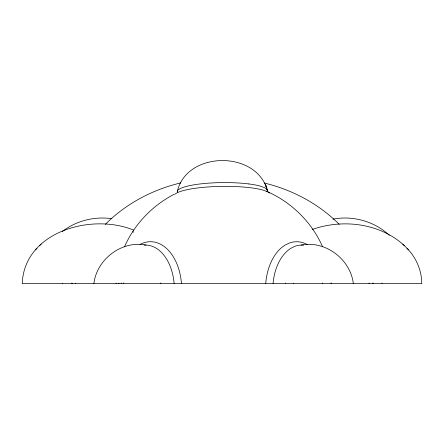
<?xml version="1.0" encoding="UTF-8"?>
<svg xmlns="http://www.w3.org/2000/svg" width="444" height="444" viewBox="0 0 444 444"><rect width="100%" height="100%" fill="white"/><g stroke="black" fill="none" stroke-linecap="round" stroke-linejoin="round"><path stroke-width="0.67" d="M22.233 283.172C24.686 231.058 92.419 212.915 133.777 230.186M121.223 283.483L121.245 283.061M123.698 283.477L123.743 282.811M72.278 283.483L72.355 283.128M93.895 283.483C96.842 259.185 121.828 240.226 146.021 245.066M75.674 283.483L75.763 283.122M71.312 283.483L71.406 283.094M177.284 191.464C186.813 150.577 257.059 150.189 267.41 190.726L265.567 184.643L267.166 189.782M124.531 246.792C134.415 224.148 152.52 205.378 174.47 194.133M105.317 224.37C125.819 203.724 152.536 189.61 180.758 182.9M35.437 249.878L36.991 248.324M39.472 245.821L41.214 244.078M62.288 231.568C76.085 220.751 94.511 216.167 111.794 218.698M312.182 229.504C342.768 218.637 380.319 223.154 404.528 245.821M332.906 219.147C352.791 215.301 374.542 221.334 389.316 235.292M301.11 245.077C325.324 240.193 350.366 259.152 353.319 283.483M22.2 283.483L421.8 283.483M264.419 183.05C292.391 189.81 318.859 203.863 339.205 224.337M269.724 193.068A48.618 9.246 -0.7 0 0 267.377 191.636L262.915 190.06A48.796 9.28 -0.7 0 0 250.932 187.806A48.44 9.213 -0.7 0 0 175.125 194.133M266.311 191.181C291.12 201.854 311.777 222.006 322.594 246.792M407.015 248.324C416.084 257.498 421.639 270.23 421.767 283.172M402.786 244.078L408.563 249.878M373.099 283L373.221 283.483M369.031 282.995L369.147 283.483M372.694 283.144L372.771 283.483M293.379 283.167L293.434 283.483M285.586 283.483L285.531 283.089M62.582 283.494A35.798 11.311 -77.7 0 1 62.66 283.2M381.94 283.144A36.258 11.666 77.7 0 1 382.012 283.439M322.721 283A54.057 43.418 83.8 0 1 322.749 283.483M132.734 231.824A150.86 79.326 65.3 0 1 133.833 232.073M267.327 191.175A45.072 8.558 -0.7 0 0 264.197 187.518L260.04 186.053A45.388 8.619 -0.7 0 0 248.89 183.949M177.339 192.135A45.072 8.558 -0.7 0 1 200.782 183.877A45.072 8.558 -0.7 0 1 248.89 183.949M144.045 245.094A44.794 29.348 -89.2 0 1 174.126 283.483M116.034 283.483A44.589 29.215 -89.2 0 1 116.073 283.15M303.768 245.171A44.816 29.348 89.2 0 0 294.366 246.537L290.992 248.229A45.083 29.52 89.2 0 0 284.798 253.435A44.727 29.287 89.2 0 0 273.071 283.483M331.069 282.822A44.816 29.348 89.2 0 1 331.141 283.472M265.728 283.483A48.124 31.513 89.2 0 1 278.377 250.738A48.501 31.757 89.2 0 1 285.048 245.144L288.672 243.318A48.213 31.568 89.2 0 1 307.204 244.489M140.004 244.439A48.191 31.574 -89.2 0 1 181.463 283.483M118.892 283.483A47.996 31.446 -89.2 0 1 118.931 283.1M160.872 282.911A63.22 32.173 -73.8 0 1 160.784 283.488"/></g></svg>
